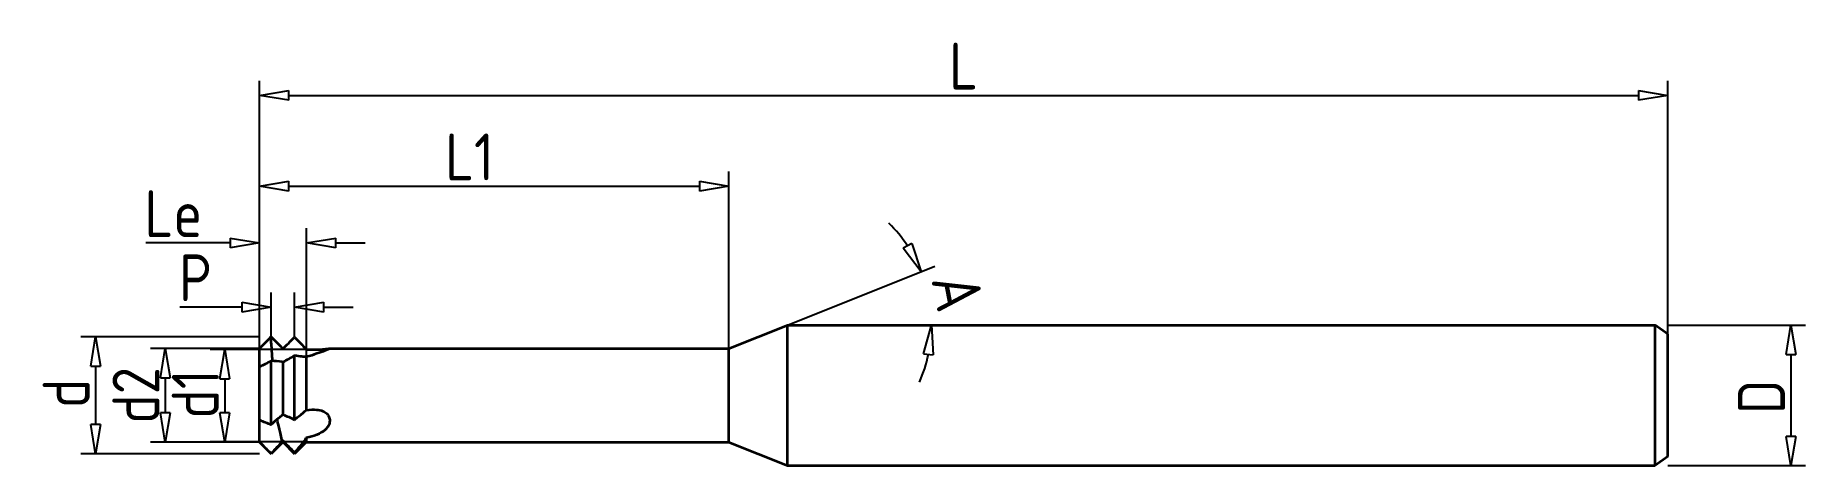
# Model space of a CAD drawing. Header units: millimetres. Extents: x -64 to 87, y -6 to 31.
import ezdxf

# ---------------------------------------------------------------- set-up
doc = ezdxf.new("R2010")
doc.units = ezdxf.units.MM
doc.layers.add('标注', color=3, linetype='Continuous')
doc.layers.add('轮廓', color=4, linetype='Continuous', lineweight=35)
doc.styles.add('工程字', font='gbenor.shx', dxfattribs={"bigfont": 'gbcbig.shx'})
doc.dimstyles.new('ZQH', dxfattribs={"dimtxt": 3, "dimasz": 2.5, "dimexe": 1.25, "dimexo": 0, "dimgap": 0.5, "dimtad": 1, "dimdec": 3, "dimdsep": 46, "dimtxsty": '工程字', "dimblk": 'CLOSEDBLANK', "dimcen": -0.8, "dimclrd": 3, "dimclre": 3, "dimclrt": 3, "dimadec": 1, "dimazin": 2, "dimtfac": 1, "dimtdec": 3, "dimtofl": 0, "dimtmove": 0, "dimatfit": 3, "dimldrblk": 'CLOSEDBLANK', "dimfxl": 1, "dimtolj": 1, "dimtzin": 0, "dimarcsym": 0})

# ---------------------------------------------------------------- blocks, each defined once
blk = doc.blocks.new('_ClosedBlank')
at = {"color": 0, "linetype": 'ByBlock', "lineweight": -2}
for p, q in [((-1, 0.167), (0, 0)), ((-1, 0.167), (-1, -0.167)), ((0, 0), (-1, -0.167))]:
    blk.add_line(p, q, dxfattribs=at)
blk = doc.blocks.new('*D2')
at = {"layer": 'Defpoints', "color": 0, "transparency": 16777216}
for p in [(-41, 13.01), (-45, 0), (-41, 0)]:
    blk.add_point(p, dxfattribs=at)
at = {"layer": '标注', "color": 3, "lineweight": -2, "transparency": 16777216}
for p, q in [((-45, 0), (-45, 14.26)), ((-41, 0), (-41, 14.26)), ((-47.5, 13.01), (-54.67, 13.01)), ((-38.5, 13.01), (-36, 13.01))]:
    blk.add_line(p, q, dxfattribs=at)
at = {"layer": '标注', "color": 3, "lineweight": -2, "transparency": 16777216, "xscale": 2.5, "yscale": 2.5, "zscale": 2.5}
blk.add_blockref('_ClosedBlank', (-45, 13.01), dxfattribs=at)
at = {"layer": '标注', "color": 3, "lineweight": -2, "transparency": 16777216, "xscale": 2.5, "yscale": 2.5, "zscale": 2.5, "rotation": 180}
blk.add_blockref('_ClosedBlank', (-41, 13.01), dxfattribs=at)
at = {"layer": '标注', "color": 3, "transparency": 16777216, "insert": (-52.33, 15.51), "char_height": 4, "attachment_point": 5, "style": '工程字'}
blk.add_mtext('\\A1;Le', dxfattribs=at)
blk = doc.blocks.new('*D3')
at = {"layer": 'Defpoints', "color": 0, "transparency": 16777216}
for p in [(-5, 17.85), (-45, 0), (-5, 0)]:
    blk.add_point(p, dxfattribs=at)
at = {"layer": '标注', "color": 3, "lineweight": -2, "transparency": 16777216}
for p, q in [((-45, 0), (-45, 19.1)), ((-5, 0), (-5, 19.1)), ((-42.5, 17.85), (-7.5, 17.85))]:
    blk.add_line(p, q, dxfattribs=at)
at = {"layer": '标注', "color": 3, "lineweight": -2, "transparency": 16777216, "xscale": 2.5, "yscale": 2.5, "zscale": 2.5, "rotation": 180}
blk.add_blockref('_ClosedBlank', (-45, 17.85), dxfattribs=at)
at = {"layer": '标注', "color": 3, "lineweight": -2, "transparency": 16777216, "xscale": 2.5, "yscale": 2.5, "zscale": 2.5}
blk.add_blockref('_ClosedBlank', (-5, 17.85), dxfattribs=at)
at = {"layer": '标注', "color": 3, "transparency": 16777216, "insert": (-27.09, 20.35), "char_height": 4, "attachment_point": 5, "style": '工程字'}
blk.add_mtext('\\A1;L1', dxfattribs=at)
blk = doc.blocks.new('*D4')
at = {"layer": 'Defpoints', "color": 0, "transparency": 16777216}
for p in [(75, 25.6), (-45, 0), (75, 0)]:
    blk.add_point(p, dxfattribs=at)
at = {"layer": '标注', "color": 3, "lineweight": -2, "transparency": 16777216}
for p, q in [((-45, 0), (-45, 26.85)), ((75, 0), (75, 26.85)), ((-42.5, 25.6), (72.5, 25.6))]:
    blk.add_line(p, q, dxfattribs=at)
at = {"layer": '标注', "color": 3, "lineweight": -2, "transparency": 16777216, "xscale": 2.5, "yscale": 2.5, "zscale": 2.5, "rotation": 180}
blk.add_blockref('_ClosedBlank', (-45, 25.6), dxfattribs=at)
at = {"layer": '标注', "color": 3, "lineweight": -2, "transparency": 16777216, "xscale": 2.5, "yscale": 2.5, "zscale": 2.5}
blk.add_blockref('_ClosedBlank', (75, 25.6), dxfattribs=at)
at = {"layer": '标注', "color": 3, "transparency": 16777216, "insert": (15, 28.1), "char_height": 4, "attachment_point": 5, "style": '工程字'}
blk.add_mtext('\\A1;L', dxfattribs=at)
blk = doc.blocks.new('*D5')
at = {"layer": 'Defpoints', "color": 0, "transparency": 16777216}
for p in [(-45, 5), (-58.96, -5), (-45, -5)]:
    blk.add_point(p, dxfattribs=at)
at = {"layer": '标注', "color": 3, "lineweight": -2, "transparency": 16777216}
for p, q in [((-45, 5), (-60.21, 5)), ((-58.96, 2.5), (-58.96, -2.5)), ((-45, -5), (-60.21, -5))]:
    blk.add_line(p, q, dxfattribs=at)
at = {"layer": '标注', "color": 3, "lineweight": -2, "transparency": 16777216, "xscale": 2.5, "yscale": 2.5, "zscale": 2.5}
for p, rotation in [((-58.96, 5), 90), ((-58.96, -5), 270)]:
    blk.add_blockref('_ClosedBlank', p, dxfattribs=dict(at, rotation=rotation))
at = {"layer": '标注', "color": 3, "transparency": 16777216, "insert": (-61.46, 0.17), "char_height": 4, "attachment_point": 5, "rotation": 90, "style": '工程字'}
blk.add_mtext('\\A1;d', dxfattribs=at)
blk = doc.blocks.new('*D6')
at = {"layer": 'Defpoints', "color": 0, "transparency": 16777216}
for p in [(75, 6), (75, -6), (85.5, -6)]:
    blk.add_point(p, dxfattribs=at)
at = {"layer": '标注', "color": 3, "lineweight": -2, "transparency": 16777216}
for p, q in [((75, 6), (86.75, 6)), ((85.5, 3.5), (85.5, -3.5)), ((75, -6), (86.75, -6))]:
    blk.add_line(p, q, dxfattribs=at)
at = {"layer": '标注', "color": 3, "lineweight": -2, "transparency": 16777216, "xscale": 2.5, "yscale": 2.5, "zscale": 2.5}
for p, rotation in [((85.5, 6), 90), ((85.5, -6), 270)]:
    blk.add_blockref('_ClosedBlank', p, dxfattribs=dict(at, rotation=rotation))
at = {"layer": '标注', "color": 3, "transparency": 16777216, "insert": (82.99, -0.13), "char_height": 4, "attachment_point": 5, "rotation": 90, "style": '工程字'}
blk.add_mtext('\\A1;D', dxfattribs=at)
blk = doc.blocks.new('*D7')
at = {"color": 3, "lineweight": -2, "transparency": 16777216}
for p, q in [((-45, 4), (-54.27, 4)), ((-53.02, 1.5), (-53.02, -1.5)), ((-44.96, -4), (-54.27, -4))]:
    blk.add_line(p, q, dxfattribs=at)
at = {"layer": 'Defpoints', "color": 0, "transparency": 16777216}
for p in [(-45, 4), (-53.02, -4), (-44.96, -4)]:
    blk.add_point(p, dxfattribs=at)
at = {"color": 3, "lineweight": -2, "transparency": 16777216, "xscale": 2.5, "yscale": 2.5, "zscale": 2.5}
for p, rotation in [((-53.02, 4), 90), ((-53.02, -4), 270)]:
    blk.add_blockref('_ClosedBlank', p, dxfattribs=dict(at, rotation=rotation))
at = {"color": 3, "transparency": 16777216, "insert": (-55.52, 0), "char_height": 4, "attachment_point": 5, "rotation": 90, "style": '工程字'}
blk.add_mtext('\\A1;d2', dxfattribs=at)
blk = doc.blocks.new('*D8')
at = {"color": 3, "lineweight": -2, "transparency": 16777216}
for p, q in [((-41, 3.92), (-49.21, 3.92)), ((-47.96, 1.42), (-47.96, -1.48)), ((-41.01, -3.98), (-49.21, -3.98))]:
    blk.add_line(p, q, dxfattribs=at)
at = {"layer": 'Defpoints', "color": 0, "transparency": 16777216}
for p in [(-41, 3.92), (-47.96, -3.98), (-41.01, -3.98)]:
    blk.add_point(p, dxfattribs=at)
at = {"color": 3, "lineweight": -2, "transparency": 16777216, "xscale": 2.5, "yscale": 2.5, "zscale": 2.5}
for p, rotation in [((-47.96, 3.92), 90), ((-47.96, -3.98), 270)]:
    blk.add_blockref('_ClosedBlank', p, dxfattribs=dict(at, rotation=rotation))
at = {"color": 3, "transparency": 16777216, "insert": (-50.46, 0.12), "char_height": 4, "attachment_point": 5, "rotation": 90, "style": '工程字'}
blk.add_mtext('\\A1;d1', dxfattribs=at)
blk = doc.blocks.new('*D9')
at = {"color": 3, "lineweight": -2, "transparency": 16777216}
for p, q in [((-44, 5), (-44, 8.78)), ((-42, 4.98), (-42, 8.78)), ((-46.5, 7.53), (-51.79, 7.53)), ((-39.5, 7.53), (-37, 7.53))]:
    blk.add_line(p, q, dxfattribs=at)
at = {"layer": 'Defpoints', "color": 0, "transparency": 16777216}
for p in [(-42, 7.53), (-44, 5), (-42, 4.98)]:
    blk.add_point(p, dxfattribs=at)
at = {"color": 3, "lineweight": -2, "transparency": 16777216, "xscale": 2.5, "yscale": 2.5, "zscale": 2.5}
blk.add_blockref('_ClosedBlank', (-44, 7.53), dxfattribs=at)
at = {"color": 3, "lineweight": -2, "transparency": 16777216, "xscale": 2.5, "yscale": 2.5, "zscale": 2.5, "rotation": 180}
blk.add_blockref('_ClosedBlank', (-42, 7.53), dxfattribs=at)
at = {"color": 3, "transparency": 16777216, "insert": (-50.45, 10.03), "char_height": 4, "attachment_point": 5, "style": '工程字'}
blk.add_mtext('\\A1;P', dxfattribs=at)
blk = doc.blocks.new('*D10')
at = {"color": 3, "lineweight": -2, "transparency": 16777216}
blk.add_line((0, 6), (12.54, 11.02), dxfattribs=at)
for start, end in [(33.509, 45.2166), (336.5848, 348.2924)]:
    blk.add_arc((0, 6), 12.26, start, end, dxfattribs=at)
at = {"layer": 'Defpoints', "color": 0, "transparency": 16777216}
for p in [(12.16, 7.55), (0, 6), (0, 6), (73.92, 6), (-5, 4)]:
    blk.add_point(p, dxfattribs=at)
at = {"color": 3, "lineweight": -2, "transparency": 16777216, "xscale": 2.5, "yscale": 2.5, "zscale": 2.5}
for p, rotation in [((11.38, 10.55), 297.6552188158958), ((12.26, 6), 84.14619067045595)]:
    blk.add_blockref('_ClosedBlank', p, dxfattribs=dict(at, rotation=rotation))
at = {"color": 3, "transparency": 16777216, "insert": (14.49, 8.79), "char_height": 4, "attachment_point": 5, "rotation": 280.9007, "style": '工程字'}
blk.add_mtext('\\A1;A', dxfattribs=at)

msp = doc.modelspace()

# ---------------------------------------------------------------- linework, layer by layer
at = {"layer": '轮廓', "color": 4, "lineweight": 35}
for p, q in [((-44.9901, 4), (-44.0498, 4.9497)), ((-5, 4), (0, 6)), ((0, -6), (0, 6)), ((0, 6), (73.9192, 6)), ((73.9192, -6), (73.9192, 6)), ((75, 5.2209), (73.9192, 6)), ((75, -5.2209), (75, 5.2209)), ((-45, 3.9987), (-45, 4)), ((-45, 4), (-44.9901, 4)), ((-42, -2.0834, 0), (-42, 3.3933, 0)), ((-39.0232, 4), (-5, 4)), ((-5, -4), (-5, 4)), ((-45, -2.0892), (-45, 2.4413)), ((-44, -2.4951, 0), (-44, 2.9329, 0)), ((-45, -4), (-45, -3.9648)), ((-45, -4), (-44.9901, -4)), ((-44.9901, -4), (-44, -5)), ((-43.0099, -4), (-44, -5)), ((-43.0099, -4), (-42.9901, -4)), ((-42.9901, -4), (-42, -5)), ((-41.0099, -4), (-42, -5)), ((-41.0099, -4), (-5, -4)), ((-5, -4), (0, -6)), ((-44, -5, 0), (-44, -4.9734, 0)), ((-42, -5, 0), (-42, -4.8769, 0)), ((0, -6), (73.9192, -6)), ((75, -5.2209), (73.9192, -6))]:
    msp.add_line(p, q, dxfattribs=at)
for points in [[(-44.9901, 3.9987), (-44.6705, 4.322), (-44.3231, 4.6738), (-44.018, 4.9818)], [(-44.018, 4.9818), (-44.012, 4.9879), (-44.006, 4.9939), (-44, 5)], [(-43.9376, 3.7875), (-43.9628, 4.1534), (-43.9937, 4.5594), (-44.018, 4.9818)], [(-45, 3.9987), (-44.9967, 3.9987), (-44.9934, 3.9987), (-44.9901, 3.9987)], [(-44.9901, 3.9987), (-44.9901, 3.9996), (-44.9901, 4), (-44.9901, 4)], [(-43.8652, 2.9272), (-43.8971, 3.1634), (-43.9151, 3.4593), (-43.9376, 3.7875)], [(-43.0099, 3.979), (-43.0033, 3.9788), (-42.9967, 3.9787), (-42.9901, 3.9785)], [(-42, 3.3933), (-42.3332, 3.1867), (-42.6688, 2.9991), (-42.9901, 2.8402)], [(-44.9901, 2.4434), (-44.9934, 2.4427), (-44.9967, 2.442), (-45, 2.4413)], [(-44, 2.9329), (-44.333, 2.7409), (-44.6669, 2.5744), (-44.9901, 2.4434)], [(-43.0746, 2.8503), (-43.3745, 2.8936), (-43.6859, 2.9222), (-44, 2.9329)], [(-43.0099, 2.8373), (-43.0314, 2.8415), (-43.053, 2.8459), (-43.0746, 2.8503)], [(-42.9901, 2.8402), (-42.9967, 2.8392), (-43.0033, 2.8383), (-43.0099, 2.8373)], [(-45, -2.0892), (-44.9967, -2.0885), (-44.9934, -2.0877), (-44.9901, -2.087)], [(-44.9901, -2.087), (-44.6705, -2.2335), (-44.3231, -2.3698), (-44.018, -2.4871)], [(-44.018, -2.4871), (-44.012, -2.4898), (-44.006, -2.4925), (-44, -2.4951)], [(-43.2926, -2.8825), (-43.3672, -2.5451), (-43.4334, -2.2708), (-43.4912, -2.0467)], [(-43.0746, -3.9356), (-43.1539, -3.5293), (-43.2266, -3.1812), (-43.2926, -2.8825)], [(-43.0099, -1.6349), (-43.0033, -1.6335), (-42.9967, -1.6321), (-42.9901, -1.6307)], [(-44.9901, -3.9644), (-44.9934, -3.9645), (-44.9967, -3.9646), (-45, -3.9648)], [(-44.9901, -4), (-44.9901, -4), (-44.9901, -3.9885), (-44.9901, -3.9644)], [(-44, -4.9734), (-44.333, -4.6382), (-44.6669, -4.2994), (-44.9901, -3.9644)], [(-43.0746, -3.9356), (-43.3745, -4.2882), (-43.6859, -4.6355), (-44, -4.9734)], [(-43.0099, -3.8604), (-43.0314, -3.8855), (-43.053, -3.9106), (-43.0746, -3.9356)], [(-42.9901, -3.8593), (-42.9967, -3.8597), (-43.0033, -3.8601), (-43.0099, -3.8604)], [(-42, -4.8769), (-42.3332, -4.5421), (-42.6688, -4.1992), (-42.9901, -3.8593)]]:
    msp.add_open_spline(points, degree=3, dxfattribs=at)
for points, knots in [([(-44, 5), (-43.7831, 4.7808), (-43.576, 4.5689), (-43.2518, 4.2328), (-43.1175, 4.0925), (-43.0099, 3.979)], [0.03033231, 0.03033231, 0.03033231, 0.03033231, 1.00702342, 1.00702342, 1.45097119, 1.45097119, 1.45097119, 1.45097119]), ([(-42.9901, 3.9785), (-42.9803, 3.9884), (-42.9704, 3.9984), (-42.6709, 4.3001), (-42.3561, 4.6175), (-42, 4.978)], [0.886833129, 0.886833129, 0.886833129, 0.886833129, 0.906648454, 0.906648454, 1.479253668, 1.479253668, 1.479253668, 1.479253668]), ([(-42, 4.978), (-41.8867, 4.8592), (-41.7749, 4.7413), (-41.3542, 4.2945), (-41.1642, 4.0838), (-41.0099, 3.9183)], [6.52797461, 6.52797461, 6.52797461, 6.52797461, 7.34527029, 7.34527029, 9.78306003, 9.78306003, 9.78306003, 9.78306003]), ([(-45, 2.4413), (-45, 2.4526), (-45, 2.4646), (-45, 2.5159), (-45, 2.5635), (-45, 2.6743), (-45, 2.7305), (-45, 2.8669), (-45, 2.9493), (-45, 3.1786), (-45, 3.3363), (-45, 3.6404), (-45, 3.6621), (-45, 3.9987)], [4.47543941, 4.47543941, 4.47543941, 4.47543941, 4.61961622, 4.61961622, 5.06061255, 5.06061255, 5.43566742, 5.43566742, 5.90591197, 5.90591197, 6.66725302, 6.66725302, 7.27060305, 7.27060305, 7.27060305, 7.27060305]), ([(-41.0099, 3.2734), (-41.132, 3.2814), (-41.2632, 3.2926), (-41.5871, 3.3279), (-41.7901, 3.356), (-42, 3.3933)], [21.96936159, 21.96936159, 21.96936159, 21.96936159, 23.75416199, 23.75416199, 26.26369264, 26.26369264, 26.26369264, 26.26369264]), ([(-41.0099, 3.9183), (-40.6872, 3.9095), (-40.3909, 3.905), (-39.9415, 3.913), (-39.757, 3.9211), (-39.4688, 3.9444), (-39.3595, 3.9567), (-39.1854, 3.9794), (-39.1219, 3.9892), (-39.0291, 4.0012), (-39.0077, 4.0019), (-39.009, 3.9868), (-39.0476, 3.9665), (-39.1858, 3.9047), (-39.2904, 3.8617), (-39.6065, 3.7377), (-39.8507, 3.6471), (-40.3878, 3.4619), (-40.6949, 3.3637), (-41.0099, 3.2734)], [0.00016691, 0.00016691, 0.00016691, 0.00016691, 0.97694314, 0.97694314, 1.6455448, 1.6455448, 2.12919037, 2.12919037, 2.56749382, 2.56749382, 3.06241329, 3.06241329, 3.71251254, 3.71251254, 4.43372559, 4.43372559, 5.59970135, 5.59970135, 6.86799951, 6.86799951, 6.86799951, 6.86799951]), ([(-41.0099, 3.2734), (-41.0099, 3.1381), (-41.0099, 2.9877), (-41.0099, 2.6509), (-41.0099, 2.4502), (-41.0099, 2.0133), (-41.0099, 1.7771), (-41.0099, 1.2844), (-41.0099, 1.0274), (-41.0099, 0.5108), (-41.0099, 0.2511), (-41.0099, -0.2511), (-41.0099, -0.5108), (-41.0099, -0.9349), (-41.0099, -1.1002), (-41.0099, -1.2624)], [8.36495416, 8.36495416, 8.36495416, 8.36495416, 9.04048082, 9.04048082, 9.79385419, 9.79385419, 10.54722757, 10.54722757, 11.30060095, 11.30060095, 12.05397432, 12.05397432, 12.8073477, 12.8073477, 13.29091009, 13.29091009, 13.29091009, 13.29091009]), ([(-44.9901, -2.087), (-44.9901, -1.9103), (-44.9901, -1.7236), (-44.9901, -1.2844), (-44.9901, -1.0274), (-44.9901, -0.5108), (-44.9901, -0.2511), (-44.9901, 0.2511), (-44.9901, 0.5108), (-44.9901, 1.0274), (-44.9901, 1.2844), (-44.9901, 1.7771), (-44.9901, 2.0133), (-44.9901, 2.3043), (-44.9901, 2.3749), (-44.9901, 2.4434)], [9.95754431, 9.95754431, 9.95754431, 9.95754431, 10.54722753, 10.54722753, 11.30060093, 11.30060093, 12.05397432, 12.05397432, 12.80734772, 12.80734772, 13.56072111, 13.56072111, 14.31409451, 14.31409451, 14.56427082, 14.56427082, 14.56427082, 14.56427082]), ([(-43.0099, 2.8373), (-43.0099, 2.8343), (-43.0099, 2.8314), (-43.0099, 2.6509), (-43.0099, 2.4502), (-43.0099, 2.0133), (-43.0099, 1.7771), (-43.0099, 1.2844), (-43.0099, 1.0274), (-43.0099, 0.5108), (-43.0099, 0.2511), (-43.0099, -0.2511), (-43.0099, -0.5108), (-43.0099, -1.0274), (-43.0099, -1.2844), (-43.0099, -1.5657), (-43.0099, -1.6004), (-43.0099, -1.6349)], [9.02793489, 9.02793489, 9.02793489, 9.02793489, 9.04048078, 9.04048078, 9.79385416, 9.79385416, 10.54722755, 10.54722755, 11.30060094, 11.30060094, 12.05397432, 12.05397432, 12.80734771, 12.80734771, 13.56072109, 13.56072109, 13.667539, 13.667539, 13.667539, 13.667539]), ([(-42.9901, -1.6307), (-42.9901, -1.5976), (-42.9901, -1.5642), (-42.9901, -1.2844), (-42.9901, -1.0274), (-42.9901, -0.5108), (-42.9901, -0.2511), (-42.9901, 0.2511), (-42.9901, 0.5108), (-42.9901, 1.0274), (-42.9901, 1.2844), (-42.9901, 1.7771), (-42.9901, 2.0133), (-42.9901, 2.4502), (-42.9901, 2.6509), (-42.9901, 2.8324), (-42.9901, 2.8363), (-42.9901, 2.8402)], [10.44477127, 10.44477127, 10.44477127, 10.44477127, 10.54722755, 10.54722755, 11.30060094, 11.30060094, 12.05397432, 12.05397432, 12.80734771, 12.80734771, 13.56072109, 13.56072109, 14.31409448, 14.31409448, 15.06746786, 15.06746786, 15.08418341, 15.08418341, 15.08418341, 15.08418341]), ([(-42, -2.0834), (-41.8867, -1.988), (-41.7749, -1.8956), (-41.3542, -1.5459), (-41.1642, -1.3726), (-41.0099, -1.2624)], [6.52797461, 6.52797461, 6.52797461, 6.52797461, 7.34527029, 7.34527029, 9.78306067, 9.78306067, 9.78306067, 9.78306067]), ([(-41.0099, -1.2624), (-40.6872, -1.2211), (-40.3909, -1.2017), (-39.9415, -1.2376), (-39.757, -1.2727), (-39.4688, -1.3946), (-39.3595, -1.4632), (-39.1854, -1.631), (-39.1219, -1.7226), (-39.0291, -1.9339), (-39.0077, -2.0502), (-39.009, -2.3138), (-39.0476, -2.4533), (-39.1858, -2.7209), (-39.2904, -2.844), (-39.6065, -3.1221), (-39.8507, -3.2561), (-40.3878, -3.4759), (-40.6949, -3.5614), (-41.0099, -3.6276)], [0.00016691, 0.00016691, 0.00016691, 0.00016691, 0.97694317, 0.97694317, 1.64554469, 1.64554469, 2.12919021, 2.12919021, 2.56749372, 2.56749372, 3.0624133, 3.0624133, 3.71251278, 3.71251278, 4.43372605, 4.43372605, 5.59970266, 5.59970266, 6.86799929, 6.86799929, 6.86799929, 6.86799929]), ([(-45, -3.9648), (-45, -3.462), (-45, -2.9382), (-45, -2.3468), (-45, -2.2158), (-45, -2.0891)], [0.09046749, 0.09046749, 0.09046749, 0.09046749, 1.68680421, 1.68680421, 2.10717751, 2.10717751, 2.10717751, 2.10717751]), ([(-44, -2.4951), (-43.7831, -2.298), (-43.576, -2.1188), (-43.2518, -1.842), (-43.1175, -1.7278), (-43.0099, -1.6349)], [0.03033231, 0.03033231, 0.03033231, 0.03033231, 1.00702342, 1.00702342, 1.45097127, 1.45097127, 1.45097127, 1.45097127]), ([(-42.9901, -1.6307), (-42.9803, -1.635), (-42.9704, -1.6393), (-42.6709, -1.7704), (-42.3561, -1.91), (-42, -2.0834)], [0.886833093, 0.886833093, 0.886833093, 0.886833093, 0.906648454, 0.906648454, 1.479253668, 1.479253668, 1.479253668, 1.479253668]), ([(-43.0099, -3.8604), (-43.0099, -3.8855), (-43.0099, -3.9071), (-43.0099, -3.976), (-43.0099, -4), (-43.0099, -4)], [17.05613317, 17.05613317, 17.05613317, 17.05613317, 17.32758804, 17.32758804, 18.08096143, 18.08096143, 18.08096143, 18.08096143]), ([(-42.9901, -4), (-42.9901, -4), (-42.9901, -3.976), (-42.9901, -3.9069), (-42.9901, -3.8848), (-42.9901, -3.8593)], [6.02698721, 6.02698721, 6.02698721, 6.02698721, 6.78036061, 6.78036061, 7.05576602, 7.05576602, 7.05576602, 7.05576602]), ([(-41.0099, -3.6276), (-41.132, -3.8075), (-41.2632, -3.9844), (-41.5871, -4.3977), (-41.7901, -4.6381), (-42, -4.8769)], [21.96936167, 21.96936167, 21.96936167, 21.96936167, 23.75416199, 23.75416199, 26.26369264, 26.26369264, 26.26369264, 26.26369264]), ([(-41.0099, -3.6276), (-41.0099, -3.6513), (-41.0099, -3.674), (-41.0099, -3.7976), (-41.0099, -3.8747), (-41.0099, -3.976), (-41.0099, -4), (-41.0099, -4)], [16.41517659, 16.41517659, 16.41517659, 16.41517659, 16.5742146, 16.5742146, 17.32758799, 17.32758799, 18.08096137, 18.08096137, 18.08096137, 18.08096137])]:
    msp.add_open_spline(points, degree=3, knots=knots, dxfattribs=at)

# ---------------------------------------------------------------- dimensions: what is measured, and where the dimension line sits
dim = msp.add_angular_dim_2l(base=(12.1576, 7.5503), line1=((0, 6), (73.9192, 6)), line2=((-5, 4), (0, 6)), text='A', dimstyle='ZQH', override={"dimtxt": 4})
dim.commit()
dim.dimension.update_dxf_attribs({"geometry": '*D10', "text_midpoint": (14.4898, 8.7905)})
dim = msp.add_linear_dim(base=(-42, 7.5279), p1=(-44, 5), p2=(-42, 4.978), text='P', dimstyle='ZQH', override={"dimtxt": 4})
dim.commit()
dim.dimension.update_dxf_attribs({"geometry": '*D9', "text_midpoint": (-50.4529, 7.5279), "dimtype": 160})
for base, p1, p2, text, picture, middle in [((-53.0222, -4), (-45, 3.9987), (-44.9557, -4), 'd2', '*D7', (-53.0222, -0.0007)), ((-47.9574, -3.9816), (-41, 3.918), (-41.0099, -3.9816), 'd1', '*D8', (-47.9574, 0.1195))]:
    dim = msp.add_linear_dim(base=base, p1=p1, p2=p2, angle=90, text=text, dimstyle='ZQH', override={"dimtxt": 4})
    dim.commit()
    dim.dimension.update_dxf_attribs({"geometry": picture, "text_midpoint": middle, "dimtype": 160})
at = {"layer": '标注', "color": 3}
for base, p1, p2, angle, text, picture, middle in [((75, 25.5999), (-45, 0), (75, 0), 180, 'L', '*D4', (15, 25.5999)), ((-5, 17.8489), (-45, 0), (-5, 0), 180, 'L1', '*D3', (-27.0945, 17.8489)), ((-41, 13.0065), (-45, 0), (-41, 0), 180, 'Le', '*D2', (-52.3333, 13.0065)), ((-58.9649, -5), (-45, 5), (-45, -5), 270, 'd', '*D5', (-58.9649, 0.1708)), ((85.5, -6), (75, 6), (75, -6), 270, 'D', '*D6', (85.5, -0.1285))]:
    dim = msp.add_linear_dim(base=base, p1=p1, p2=p2, angle=angle, text=text, dimstyle='ZQH', override={"dimtxt": 4}, dxfattribs=at)
    dim.commit()
    dim.dimension.update_dxf_attribs({"geometry": picture, "text_midpoint": middle, "dimtype": 160})

doc.saveas('drawing.dxf')
